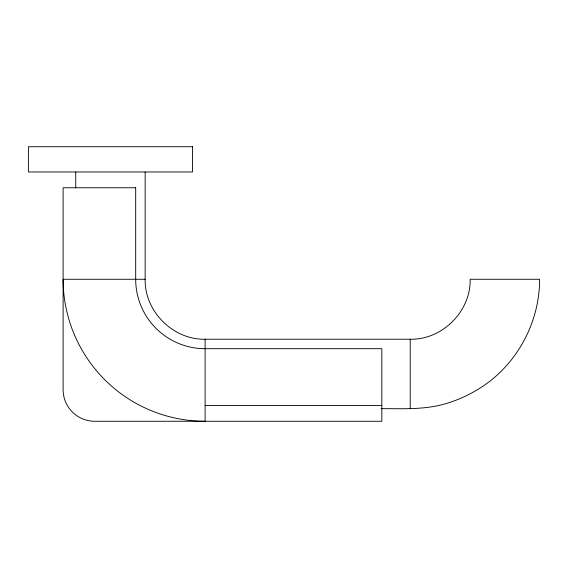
<?xml version="1.0" encoding="UTF-8"?>
<svg xmlns="http://www.w3.org/2000/svg" width="568" height="568" viewBox="0 0 568 568"><rect width="100%" height="100%" fill="white"/><g stroke="black" fill="none" stroke-linecap="round" stroke-linejoin="round"><path stroke-width="0.85" d="M145.152 171.976L145.152 279.264C144.421 311.299 173.077 339.955 205.112 339.224L410.224 339.224C442.259 339.955 470.915 311.299 470.176 279.264L539.6 279.264C539.685 317.697 521.644 355.497 491.796 379.687C478.228 390.521 462.629 398.686 445.972 403.607C424.914 409.94 402.74 408.626 381.05 408.648M145.152 279.264L63.112 279.264A141.993 141.993 0 0 0 205.112 421.264L205.112 339.224M205.112 405.488L381.824 405.488M410.224 339.224L410.224 408.648M75.736 171.976L75.736 187.937M192.488 146.736L28.4 146.736L28.4 171.976L192.488 171.976L192.488 146.736M135.688 187.752L63.112 187.752L63.112 389.712A31.552 31.552 0 0 0 94.664 421.264L381.824 421.264L381.824 348.688L205.112 348.688A69.417 69.417 0 0 1 135.688 279.264L135.688 187.752"/></g></svg>
